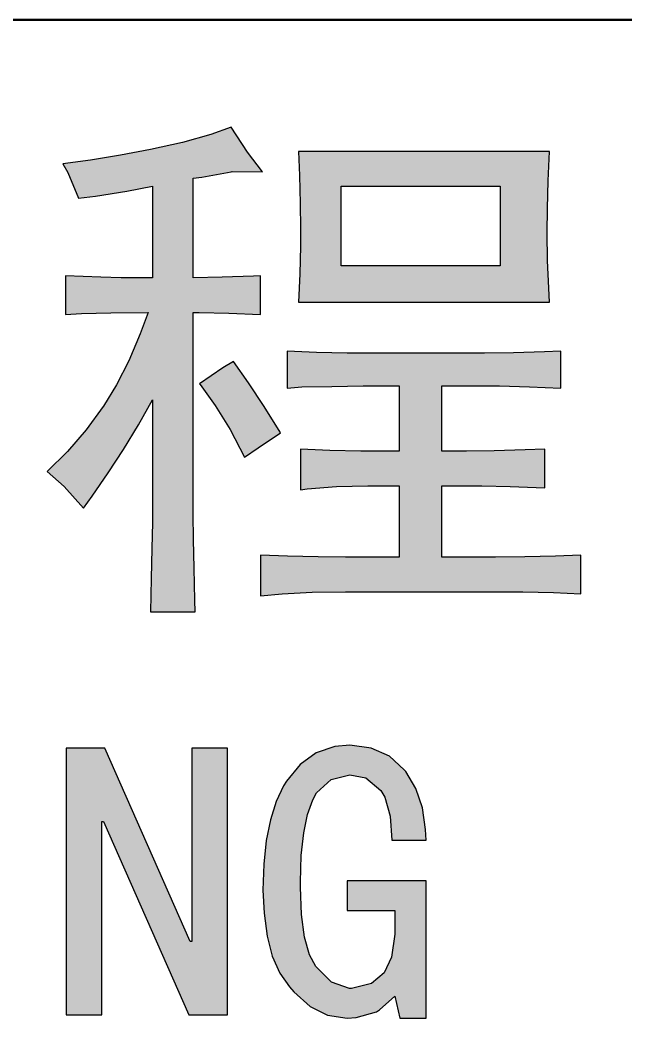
# Model space of a CAD drawing. Extents: x 0 to 420, y 0 to 297.
# Drawn here: x 374.75 to 381.28, y 36.21 to 47 of the extents above; entities that cross this region are included whole.
import ezdxf

# ---------------------------------------------------------------- set-up
doc = ezdxf.new("R2010")
doc.units = 0

msp = doc.modelspace()

# ---------------------------------------------------------------- linework, layer by layer
at = {"color": 7, "lineweight": 50}
msp.add_line((415, 47), (235, 47), dxfattribs=at)
at = {"color": 154, "lineweight": 25, "ltscale": 0.007957}
msp.add_line((376.808, 45.762), (376.503, 45.674), dxfattribs=at)
at = {"color": 154, "lineweight": 25, "ltscale": 0.005798}
msp.add_line((377.026, 45.843), (376.808, 45.762), dxfattribs=at)
at = {"color": 154, "lineweight": 25, "ltscale": 0.008123}
msp.add_line((377.203, 45.571), (377.026, 45.843), dxfattribs=at)
at = {"color": 154, "lineweight": 25, "ltscale": 0.00885}
msp.add_line((376.503, 45.674), (376.156, 45.6), dxfattribs=at)
at = {"color": 154, "lineweight": 25, "ltscale": 0.008206}
msp.add_line((375.832, 45.538), (375.508, 45.486), dxfattribs=at)
at = {"color": 154, "lineweight": 25, "ltscale": 0.008254}
msp.add_line((376.156, 45.6), (375.832, 45.538), dxfattribs=at)
at = {"color": 154, "lineweight": 25, "ltscale": 0.006704}
msp.add_line((377.365, 45.357), (377.203, 45.571), dxfattribs=at)
at = {"color": 154, "lineweight": 25, "ltscale": 0.067778}
for p, q in [((380.466, 45.578), (377.755, 45.578)), ((377.755, 43.95), (380.466, 43.95))]:
    msp.add_line(p, q, dxfattribs=at)
at = {"color": 154, "lineweight": 25, "ltscale": 0.006452}
msp.add_line((377.755, 45.578), (377.766, 45.32), dxfattribs=at)
at = {"color": 154, "lineweight": 25, "ltscale": 0.007928}
for p, q in [((380.451, 45.261), (380.466, 45.578)), ((378.094, 42.348), (377.777, 42.362))]:
    msp.add_line(p, q, dxfattribs=at)
at = {"color": 154, "lineweight": 25, "ltscale": 0.007528}
msp.add_line((375.508, 45.486), (375.21, 45.445), dxfattribs=at)
at = {"color": 154, "lineweight": 25, "ltscale": 0.002639}
msp.add_line((375.21, 45.445), (375.261, 45.353), dxfattribs=at)
at = {"color": 154, "lineweight": 25, "ltscale": 0.007594}
msp.add_line((375.261, 45.353), (375.379, 45.073), dxfattribs=at)
at = {"color": 154, "lineweight": 25, "ltscale": 0.008039}
msp.add_line((376.709, 45.302), (377.026, 45.357), dxfattribs=at)
at = {"color": 154, "lineweight": 25, "ltscale": 0.000379841}
msp.add_line((377.026, 45.357), (377.04, 45.361), dxfattribs=at)
at = {"color": 154, "lineweight": 25, "ltscale": 0.008104}
msp.add_line((377.04, 45.361), (377.365, 45.357), dxfattribs=at)
at = {"color": 154, "lineweight": 25, "ltscale": 0.007554}
msp.add_line((377.766, 45.32), (377.773, 45.018), dxfattribs=at)
at = {"color": 154, "lineweight": 25, "ltscale": 0.007116}
msp.add_line((375.899, 45.151), (376.178, 45.202), dxfattribs=at)
at = {"color": 154, "lineweight": 25, "ltscale": 0.024772}
msp.add_line((376.178, 45.202), (376.178, 44.211), dxfattribs=at)
at = {"color": 154, "lineweight": 25, "ltscale": 0.002319}
msp.add_line((376.617, 45.291), (376.709, 45.302), dxfattribs=at)
at = {"color": 154, "lineweight": 25, "ltscale": 0.026982}
msp.add_line((376.617, 44.211), (376.617, 45.291), dxfattribs=at)
at = {"color": 154, "lineweight": 25, "ltscale": 0.021457}
for p, q in [((378.216, 44.344), (378.216, 45.202)), ((379.932, 45.202), (379.932, 44.344))]:
    msp.add_line(p, q, dxfattribs=at)
at = {"color": 154, "lineweight": 25, "ltscale": 0.042914}
for p, q in [((378.216, 45.202), (379.932, 45.202)), ((379.932, 44.344), (378.216, 44.344))]:
    msp.add_line(p, q, dxfattribs=at)
at = {"color": 154, "lineweight": 25, "ltscale": 0.007462}
for p, q in [((380.444, 44.963), (380.451, 45.261)), ((377.777, 44.554), (377.77, 44.256))]:
    msp.add_line(p, q, dxfattribs=at)
at = {"color": 154, "lineweight": 25, "ltscale": 0.004546}
msp.add_line((375.379, 45.073), (375.56, 45.096), dxfattribs=at)
at = {"color": 154, "lineweight": 25, "ltscale": 0.008584}
msp.add_line((375.56, 45.096), (375.899, 45.151), dxfattribs=at)
at = {"color": 154, "lineweight": 25, "ltscale": 0.006907}
msp.add_line((377.773, 45.018), (377.777, 44.742), dxfattribs=at)
at = {"color": 154, "lineweight": 25, "ltscale": 0.006631}
msp.add_line((380.44, 44.698), (380.444, 44.963), dxfattribs=at)
at = {"color": 154, "lineweight": 25, "ltscale": 0.004697}
msp.add_line((377.777, 44.742), (377.777, 44.554), dxfattribs=at)
at = {"color": 154, "lineweight": 25, "ltscale": 0.00746}
for p, q in [((380.444, 44.399), (380.44, 44.698)), ((379.869, 42.344), (379.571, 42.34))]:
    msp.add_line(p, q, dxfattribs=at)
at = {"color": 154, "lineweight": 25, "ltscale": 0.007468}
msp.add_line((380.459, 44.101), (380.444, 44.399), dxfattribs=at)
at = {"color": 154, "lineweight": 25, "ltscale": 0.010406}
for p, q in [((375.236, 44.234), (375.236, 43.817)), ((377.343, 43.817), (377.343, 44.234))]:
    msp.add_line(p, q, dxfattribs=at)
at = {"color": 154, "lineweight": 25, "ltscale": 0.009584}
msp.add_line((375.619, 44.219), (375.236, 44.234), dxfattribs=at)
at = {"color": 154, "lineweight": 25, "ltscale": 0.008477}
msp.add_line((377.269, 44.23), (376.93, 44.219), dxfattribs=at)
at = {"color": 154, "lineweight": 25, "ltscale": 0.001844}
msp.add_line((377.343, 44.234), (377.269, 44.23), dxfattribs=at)
at = {"color": 154, "lineweight": 25, "ltscale": 0.007652}
msp.add_line((377.77, 44.256), (377.755, 43.95), dxfattribs=at)
at = {"color": 154, "lineweight": 25, "ltscale": 0.005529}
msp.add_line((375.84, 44.211), (375.619, 44.219), dxfattribs=at)
at = {"color": 154, "lineweight": 25, "ltscale": 0.008472}
for p, q in [((376.178, 44.211), (375.84, 44.211)), ((378.116, 43.04), (378.455, 43.044)), ((378.842, 42.34), (378.503, 42.34)), ((378.503, 41.964), (378.842, 41.964)), ((379.302, 41.964), (379.641, 41.964))]:
    msp.add_line(p, q, dxfattribs=at)
at = {"color": 154, "lineweight": 25, "ltscale": 0.00783}
for p, q in [((376.93, 44.219), (376.617, 44.211)), ((376.628, 41.073), (376.621, 41.386))]:
    msp.add_line(p, q, dxfattribs=at)
at = {"color": 154, "lineweight": 25, "ltscale": 0.00378}
msp.add_line((380.466, 43.95), (380.459, 44.101), dxfattribs=at)
at = {"color": 154, "lineweight": 25, "ltscale": 0.004429}
msp.add_line((375.236, 43.817), (375.412, 43.828), dxfattribs=at)
at = {"color": 154, "lineweight": 25, "ltscale": 0.007921}
for p, q in [((375.412, 43.828), (375.729, 43.836)), ((380.079, 43.401), (379.763, 43.397))]:
    msp.add_line(p, q, dxfattribs=at)
at = {"color": 154, "lineweight": 25, "ltscale": 0.010038}
msp.add_line((375.729, 43.836), (376.131, 43.839), dxfattribs=at)
at = {"color": 154, "lineweight": 25, "ltscale": 0.006176}
msp.add_line((376.131, 43.839), (376.046, 43.607), dxfattribs=at)
at = {"color": 154, "lineweight": 25, "ltscale": 0.001658}
msp.add_line((376.617, 43.839), (376.683, 43.839), dxfattribs=at)
at = {"color": 154, "lineweight": 25, "ltscale": 0.048531}
msp.add_line((376.617, 41.898), (376.617, 43.839), dxfattribs=at)
at = {"color": 154, "lineweight": 25, "ltscale": 0.008014}
msp.add_line((376.683, 43.839), (377.004, 43.832), dxfattribs=at)
at = {"color": 154, "lineweight": 25, "ltscale": 0.00848}
for p, q in [((377.004, 43.832), (377.343, 43.817)), ((380.249, 43.036), (380.588, 43.022))]:
    msp.add_line(p, q, dxfattribs=at)
at = {"color": 154, "lineweight": 25, "ltscale": 0.00792}
for p, q in [((376.046, 43.607), (375.921, 43.316)), ((380.201, 41.198), (379.884, 41.195))]:
    msp.add_line(p, q, dxfattribs=at)
at = {"color": 154, "lineweight": 25, "ltscale": 0.009946}
for p, q in [((377.634, 43.419), (377.634, 43.022)), ((380.588, 43.022), (380.588, 43.419))]:
    msp.add_line(p, q, dxfattribs=at)
at = {"color": 154, "lineweight": 25, "ltscale": 0.007929}
msp.add_line((377.95, 43.405), (377.634, 43.419), dxfattribs=at)
at = {"color": 154, "lineweight": 25, "ltscale": 0.00829}
for p, q in [((378.282, 43.397), (377.95, 43.405)), ((380.179, 40.819), (380.51, 40.812))]:
    msp.add_line(p, q, dxfattribs=at)
at = {"color": 154, "lineweight": 25, "ltscale": 0.004328}
msp.add_line((378.455, 43.397), (378.282, 43.397), dxfattribs=at)
at = {"color": 154, "lineweight": 25, "ltscale": 0.032692}
msp.add_line((379.763, 43.397), (378.455, 43.397), dxfattribs=at)
at = {"color": 154, "lineweight": 25, "ltscale": 0.008292}
msp.add_line((380.411, 43.412), (380.079, 43.401), dxfattribs=at)
at = {"color": 154, "lineweight": 25, "ltscale": 0.004424}
msp.add_line((380.588, 43.419), (380.411, 43.412), dxfattribs=at)
at = {"color": 154, "lineweight": 25, "ltscale": 0.007331}
msp.add_line((375.921, 43.316), (375.788, 43.055), dxfattribs=at)
at = {"color": 154, "lineweight": 25, "ltscale": 0.003348}
msp.add_line((377.052, 43.309), (376.937, 43.239), dxfattribs=at)
at = {"color": 154, "lineweight": 25, "ltscale": 0.007077}
msp.add_line((377.214, 43.077), (377.052, 43.309), dxfattribs=at)
at = {"color": 154, "lineweight": 25, "ltscale": 0.007612}
for p, q in [((376.937, 43.239), (376.687, 43.066)), ((375.527, 41.854), (375.7, 42.104))]:
    msp.add_line(p, q, dxfattribs=at)
at = {"color": 154, "lineweight": 25, "ltscale": 0.006697}
msp.add_line((375.788, 43.055), (375.648, 42.826), dxfattribs=at)
at = {"color": 154, "lineweight": 25, "ltscale": 0.000260299}
msp.add_line((376.687, 43.066), (376.694, 43.059), dxfattribs=at)
at = {"color": 154, "lineweight": 25, "ltscale": 0.006926}
msp.add_line((376.694, 43.059), (376.856, 42.834), dxfattribs=at)
at = {"color": 154, "lineweight": 25, "ltscale": 0.007637}
msp.add_line((377.383, 42.823), (377.214, 43.077), dxfattribs=at)
at = {"color": 154, "lineweight": 25, "ltscale": 0.009669}
msp.add_line((378.455, 43.044), (378.842, 43.044), dxfattribs=at)
at = {"color": 154, "lineweight": 25, "ltscale": 0.017589}
for p, q in [((378.842, 43.044), (378.842, 42.34)), ((379.302, 42.34), (379.302, 43.044))]:
    msp.add_line(p, q, dxfattribs=at)
at = {"color": 154, "lineweight": 25, "ltscale": 0.011511}
msp.add_line((379.302, 43.044), (379.763, 43.044), dxfattribs=at)
at = {"color": 154, "lineweight": 25, "ltscale": 0.004052}
msp.add_line((379.763, 43.044), (379.925, 43.044), dxfattribs=at)
at = {"color": 154, "lineweight": 25, "ltscale": 0.008106}
for p, q in [((379.925, 43.044), (380.249, 43.036)), ((377.792, 43.033), (378.116, 43.04)), ((376.171, 41.287), (376.164, 40.963))]:
    msp.add_line(p, q, dxfattribs=at)
at = {"color": 154, "lineweight": 25, "ltscale": 0.00397}
msp.add_line((377.634, 43.022), (377.792, 43.033), dxfattribs=at)
at = {"color": 154, "lineweight": 25, "ltscale": 0.00771}
msp.add_line((376.027, 42.624), (376.178, 42.893), dxfattribs=at)
at = {"color": 154, "lineweight": 25, "ltscale": 0.025417}
msp.add_line((376.178, 42.893), (376.178, 41.876), dxfattribs=at)
at = {"color": 154, "lineweight": 25, "ltscale": 0.007644}
msp.add_line((376.856, 42.834), (377.015, 42.572), dxfattribs=at)
at = {"color": 154, "lineweight": 25, "ltscale": 0.007847}
msp.add_line((375.644, 42.823), (375.46, 42.569), dxfattribs=at)
at = {"color": 154, "lineweight": 25, "ltscale": 0.000130352}
msp.add_line((375.648, 42.826), (375.644, 42.823), dxfattribs=at)
at = {"color": 154, "lineweight": 25, "ltscale": 0.008229}
msp.add_line((377.556, 42.543), (377.383, 42.823), dxfattribs=at)
at = {"color": 154, "lineweight": 25, "ltscale": 0.007771}
msp.add_line((375.865, 42.359), (376.027, 42.624), dxfattribs=at)
at = {"color": 154, "lineweight": 25, "ltscale": 0.007702}
msp.add_line((375.46, 42.569), (375.258, 42.337), dxfattribs=at)
at = {"color": 154, "lineweight": 25, "ltscale": 0.008445}
msp.add_line((377.015, 42.572), (377.173, 42.274), dxfattribs=at)
at = {"color": 154, "lineweight": 25, "ltscale": 0.007228}
msp.add_line((377.32, 42.377), (377.56, 42.539), dxfattribs=at)
at = {"color": 154, "lineweight": 25, "ltscale": 0.00012988}
msp.add_line((377.56, 42.539), (377.556, 42.543), dxfattribs=at)
at = {"color": 154, "lineweight": 25, "ltscale": 0.007684}
msp.add_line((375.258, 42.337), (375.04, 42.119), dxfattribs=at)
at = {"color": 154, "lineweight": 25, "ltscale": 0.007586}
msp.add_line((375.7, 42.104), (375.865, 42.359), dxfattribs=at)
at = {"color": 154, "lineweight": 25, "ltscale": 0.004497}
msp.add_line((377.173, 42.274), (377.32, 42.377), dxfattribs=at)
at = {"color": 154, "lineweight": 25, "ltscale": 0.011051}
for p, q in [((377.777, 42.362), (377.777, 41.92)), ((377.343, 41.217), (377.343, 40.775))]:
    msp.add_line(p, q, dxfattribs=at)
at = {"color": 154, "lineweight": 25, "ltscale": 0.008383}
msp.add_line((378.429, 42.34), (378.094, 42.348), dxfattribs=at)
at = {"color": 154, "lineweight": 25, "ltscale": 0.001842}
msp.add_line((378.503, 42.34), (378.429, 42.34), dxfattribs=at)
at = {"color": 154, "lineweight": 25, "ltscale": 0.006723}
msp.add_line((379.571, 42.34), (379.302, 42.34), dxfattribs=at)
at = {"color": 154, "lineweight": 25, "ltscale": 0.008385}
msp.add_line((380.205, 42.355), (379.869, 42.344), dxfattribs=at)
at = {"color": 154, "lineweight": 25, "ltscale": 0.005345}
msp.add_line((380.418, 42.362), (380.205, 42.355), dxfattribs=at)
at = {"color": 154, "lineweight": 25, "ltscale": 0.010498}
for p, q in [((380.418, 41.942), (380.418, 42.362)), ((380.805, 40.797), (380.805, 41.217))]:
    msp.add_line(p, q, dxfattribs=at)
at = {"color": 154, "lineweight": 25, "ltscale": 0.006133}
msp.add_line((375.04, 42.119), (375.224, 41.957), dxfattribs=at)
at = {"color": 154, "lineweight": 25, "ltscale": 0.008474}
msp.add_line((378.164, 41.957), (378.503, 41.964), dxfattribs=at)
at = {"color": 154, "lineweight": 25, "ltscale": 0.019247}
for p, q in [((378.842, 41.964), (378.842, 41.195)), ((379.302, 41.195), (379.302, 41.964))]:
    msp.add_line(p, q, dxfattribs=at)
at = {"color": 154, "lineweight": 25, "ltscale": 0.002394}
msp.add_line((379.641, 41.964), (379.737, 41.964), dxfattribs=at)
at = {"color": 154, "lineweight": 25, "ltscale": 0.007646}
msp.add_line((379.737, 41.964), (380.043, 41.957), dxfattribs=at)
at = {"color": 154, "lineweight": 25, "ltscale": 0.007762}
msp.add_line((375.224, 41.957), (375.431, 41.725), dxfattribs=at)
at = {"color": 154, "lineweight": 25, "ltscale": 0.001473}
msp.add_line((376.178, 41.876), (376.178, 41.817), dxfattribs=at)
at = {"color": 154, "lineweight": 25, "ltscale": 0.005986}
msp.add_line((376.617, 41.659), (376.617, 41.898), dxfattribs=at)
at = {"color": 154, "lineweight": 25, "ltscale": 0.001771}
msp.add_line((377.777, 41.92), (377.847, 41.931), dxfattribs=at)
at = {"color": 154, "lineweight": 25, "ltscale": 0.007946}
msp.add_line((377.847, 41.931), (378.164, 41.957), dxfattribs=at)
at = {"color": 154, "lineweight": 25, "ltscale": 0.009401}
msp.add_line((380.043, 41.957), (380.418, 41.942), dxfattribs=at)
at = {"color": 154, "lineweight": 25, "ltscale": 0.004015}
msp.add_line((375.431, 41.725), (375.527, 41.854), dxfattribs=at)
at = {"color": 154, "lineweight": 25, "ltscale": 0.00617}
msp.add_line((376.178, 41.817), (376.178, 41.57), dxfattribs=at)
at = {"color": 154, "lineweight": 25, "ltscale": 0.006815}
msp.add_line((376.621, 41.386), (376.617, 41.659), dxfattribs=at)
at = {"color": 154, "lineweight": 25, "ltscale": 0.007093}
msp.add_line((376.178, 41.57), (376.171, 41.287), dxfattribs=at)
at = {"color": 154, "lineweight": 25, "ltscale": 0.007372}
msp.add_line((377.637, 41.206), (377.343, 41.217), dxfattribs=at)
at = {"color": 154, "lineweight": 25, "ltscale": 0.00682}
msp.add_line((380.805, 41.217), (380.533, 41.206), dxfattribs=at)
at = {"color": 154, "lineweight": 25, "ltscale": 0.008291}
for p, q in [((377.969, 41.198), (377.637, 41.206)), ((380.533, 41.206), (380.201, 41.198))]:
    msp.add_line(p, q, dxfattribs=at)
at = {"color": 154, "lineweight": 25, "ltscale": 0.007368}
msp.add_line((378.263, 41.195), (377.969, 41.198), dxfattribs=at)
at = {"color": 154, "lineweight": 25, "ltscale": 0.014458}
msp.add_line((378.842, 41.195), (378.263, 41.195), dxfattribs=at)
at = {"color": 154, "lineweight": 25, "ltscale": 0.014551}
msp.add_line((379.884, 41.195), (379.302, 41.195), dxfattribs=at)
at = {"color": 154, "lineweight": 25, "ltscale": 0.008566}
msp.add_line((376.635, 40.73), (376.628, 41.073), dxfattribs=at)
at = {"color": 154, "lineweight": 25, "ltscale": 0.009027}
msp.add_line((376.164, 40.963), (376.156, 40.602), dxfattribs=at)
at = {"color": 154, "lineweight": 25, "ltscale": 0.00592}
msp.add_line((377.343, 40.775), (377.578, 40.797), dxfattribs=at)
at = {"color": 154, "lineweight": 25, "ltscale": 0.008117}
msp.add_line((377.578, 40.797), (377.902, 40.815), dxfattribs=at)
at = {"color": 154, "lineweight": 25, "ltscale": 0.009025}
msp.add_line((377.902, 40.815), (378.263, 40.819), dxfattribs=at)
at = {"color": 154, "lineweight": 25, "ltscale": 0.04052}
msp.add_line((378.263, 40.819), (379.884, 40.819), dxfattribs=at)
at = {"color": 154, "lineweight": 25, "ltscale": 0.007367}
msp.add_line((379.884, 40.819), (380.179, 40.819), dxfattribs=at)
at = {"color": 154, "lineweight": 25, "ltscale": 0.007377}
msp.add_line((380.51, 40.812), (380.805, 40.797), dxfattribs=at)
at = {"color": 154, "lineweight": 25, "ltscale": 0.003224}
msp.add_line((376.639, 40.602), (376.635, 40.73), dxfattribs=at)
at = {"color": 154, "lineweight": 25, "ltscale": 0.012064}
msp.add_line((376.156, 40.602), (376.639, 40.602), dxfattribs=at)
at = {"color": 154, "lineweight": 25, "ltscale": 0.004086}
msp.add_line((378.311, 39.16), (378.148, 39.146), dxfattribs=at)
at = {"color": 154, "lineweight": 25, "ltscale": 0.005788}
msp.add_line((378.54, 39.131), (378.311, 39.16), dxfattribs=at)
at = {"color": 154, "lineweight": 25, "ltscale": 0.010467}
for p, q in [((375.662, 39.128), (375.243, 39.128)), ((376.569, 36.247), (376.988, 36.247))]:
    msp.add_line(p, q, dxfattribs=at)
at = {"color": 154, "lineweight": 25, "ltscale": 0.072032}
for p, q in [((375.243, 39.128), (375.243, 36.247)), ((376.988, 36.247), (376.988, 39.128))]:
    msp.add_line(p, q, dxfattribs=at)
at = {"color": 154, "lineweight": 25, "ltscale": 0.057115}
msp.add_line((376.584, 37.038), (375.662, 39.128), dxfattribs=at)
at = {"color": 154, "lineweight": 25, "ltscale": 0.009667}
for p, q in [((376.988, 39.128), (376.601, 39.128)), ((375.243, 36.247), (375.63, 36.247))]:
    msp.add_line(p, q, dxfattribs=at)
at = {"color": 154, "lineweight": 25, "ltscale": 0.052261}
msp.add_line((376.601, 39.128), (376.601, 37.038), dxfattribs=at)
at = {"color": 154, "lineweight": 25, "ltscale": 0.005365}
msp.add_line((377.947, 39.079), (377.773, 38.954), dxfattribs=at)
at = {"color": 154, "lineweight": 25, "ltscale": 0.005287}
msp.add_line((378.148, 39.146), (377.947, 39.079), dxfattribs=at)
at = {"color": 154, "lineweight": 25, "ltscale": 0.005402}
msp.add_line((378.738, 39.044), (378.54, 39.131), dxfattribs=at)
at = {"color": 154, "lineweight": 25, "ltscale": 0.005835}
msp.add_line((377.773, 38.954), (377.624, 38.774), dxfattribs=at)
at = {"color": 154, "lineweight": 25, "ltscale": 0.005452}
msp.add_line((378.898, 38.896), (378.738, 39.044), dxfattribs=at)
at = {"color": 154, "lineweight": 25, "ltscale": 0.005236}
msp.add_line((378.107, 38.791), (378.311, 38.841), dxfattribs=at)
at = {"color": 154, "lineweight": 25, "ltscale": 0.004362}
msp.add_line((378.311, 38.841), (378.482, 38.809), dxfattribs=at)
at = {"color": 154, "lineweight": 25, "ltscale": 0.000670305}
msp.add_line((378.915, 38.876), (378.898, 38.896), dxfattribs=at)
at = {"color": 154, "lineweight": 25, "ltscale": 0.005248}
msp.add_line((379.023, 38.695), (378.915, 38.876), dxfattribs=at)
at = {"color": 154, "lineweight": 25, "ltscale": 0.001533}
msp.add_line((377.624, 38.774), (377.592, 38.721), dxfattribs=at)
at = {"color": 154, "lineweight": 25, "ltscale": 0.005349}
msp.add_line((377.95, 38.646), (378.107, 38.791), dxfattribs=at)
at = {"color": 154, "lineweight": 25, "ltscale": 0.005315}
msp.add_line((378.482, 38.809), (378.645, 38.672), dxfattribs=at)
at = {"color": 154, "lineweight": 25, "ltscale": 0.00465}
msp.add_line((377.592, 38.721), (377.514, 38.553), dxfattribs=at)
at = {"color": 154, "lineweight": 25, "ltscale": 0.002146}
msp.add_line((377.909, 38.57), (377.95, 38.646), dxfattribs=at)
at = {"color": 154, "lineweight": 25, "ltscale": 0.002082}
msp.add_line((378.645, 38.672), (378.686, 38.599), dxfattribs=at)
at = {"color": 154, "lineweight": 25, "ltscale": 0.005516}
msp.add_line((379.093, 38.486), (379.023, 38.695), dxfattribs=at)
at = {"color": 154, "lineweight": 25, "ltscale": 0.005173}
msp.add_line((377.514, 38.553), (377.453, 38.355), dxfattribs=at)
at = {"color": 154, "lineweight": 25, "ltscale": 0.004185}
msp.add_line((377.851, 38.413), (377.909, 38.57), dxfattribs=at)
at = {"color": 154, "lineweight": 25, "ltscale": 0.005292}
msp.add_line((378.686, 38.599), (378.744, 38.396), dxfattribs=at)
at = {"color": 154, "lineweight": 25, "ltscale": 0.005118}
msp.add_line((377.811, 38.213), (377.851, 38.413), dxfattribs=at)
at = {"color": 154, "lineweight": 25, "ltscale": 0.005952}
msp.add_line((379.128, 38.25), (379.093, 38.486), dxfattribs=at)
at = {"color": 154, "lineweight": 25, "ltscale": 0.052189}
msp.add_line((375.63, 36.247), (375.63, 38.335), dxfattribs=at)
at = {"color": 154, "lineweight": 25, "ltscale": 0.000436401}
for p, q in [((375.63, 38.335), (375.647, 38.335)), ((376.601, 37.038), (376.584, 37.038))]:
    msp.add_line(p, q, dxfattribs=at)
at = {"color": 154, "lineweight": 25, "ltscale": 0.057049}
msp.add_line((375.647, 38.335), (376.569, 36.247), dxfattribs=at)
at = {"color": 154, "lineweight": 25, "ltscale": 0.005716}
msp.add_line((377.453, 38.355), (377.406, 38.131), dxfattribs=at)
at = {"color": 154, "lineweight": 25, "ltscale": 0.006561}
msp.add_line((378.744, 38.396), (378.764, 38.134), dxfattribs=at)
at = {"color": 154, "lineweight": 25, "ltscale": 0.006141}
msp.add_line((377.784, 37.968), (377.811, 38.213), dxfattribs=at)
at = {"color": 154, "lineweight": 25, "ltscale": 0.002911}
msp.add_line((379.133, 38.134), (379.128, 38.25), dxfattribs=at)
at = {"color": 154, "lineweight": 25, "ltscale": 0.00643}
msp.add_line((377.406, 38.131), (377.38, 37.875), dxfattribs=at)
at = {"color": 154, "lineweight": 25, "ltscale": 0.009231}
msp.add_line((378.764, 38.134), (379.133, 38.134), dxfattribs=at)
at = {"color": 154, "lineweight": 25, "ltscale": 0.007054}
msp.add_line((377.38, 37.875), (377.371, 37.593), dxfattribs=at)
at = {"color": 154, "lineweight": 25, "ltscale": 0.007199}
msp.add_line((377.776, 37.681), (377.784, 37.968), dxfattribs=at)
at = {"color": 154, "lineweight": 25, "ltscale": 0.001308}
msp.add_line((377.776, 37.628), (377.776, 37.681), dxfattribs=at)
at = {"color": 154, "lineweight": 25, "ltscale": 0.02137}
msp.add_line((379.133, 37.695), (378.279, 37.695), dxfattribs=at)
at = {"color": 154, "lineweight": 25, "ltscale": 0.007996}
msp.add_line((378.279, 37.695), (378.279, 37.375), dxfattribs=at)
at = {"color": 154, "lineweight": 25, "ltscale": 0.03707}
msp.add_line((379.133, 36.212), (379.133, 37.695), dxfattribs=at)
at = {"color": 154, "lineweight": 25, "ltscale": 0.006185}
msp.add_line((377.371, 37.593), (377.383, 37.346), dxfattribs=at)
at = {"color": 154, "lineweight": 25, "ltscale": 0.00742}
msp.add_line((377.787, 37.332), (377.776, 37.628), dxfattribs=at)
at = {"color": 154, "lineweight": 25, "ltscale": 0.006302}
msp.add_line((377.383, 37.346), (377.415, 37.096), dxfattribs=at)
at = {"color": 154, "lineweight": 25, "ltscale": 0.006158}
msp.add_line((377.819, 37.087), (377.787, 37.332), dxfattribs=at)
at = {"color": 154, "lineweight": 25, "ltscale": 0.012939}
msp.add_line((378.279, 37.375), (378.796, 37.375), dxfattribs=at)
at = {"color": 154, "lineweight": 25, "ltscale": 0.004652}
msp.add_line((378.796, 37.375), (378.796, 37.189), dxfattribs=at)
at = {"color": 154, "lineweight": 25, "ltscale": 0.00624}
msp.add_line((378.796, 37.119), (378.761, 36.872), dxfattribs=at)
at = {"color": 154, "lineweight": 25, "ltscale": 0.001744}
msp.add_line((378.796, 37.189), (378.796, 37.119), dxfattribs=at)
at = {"color": 154, "lineweight": 25, "ltscale": 0.005553}
msp.add_line((377.415, 37.096), (377.47, 36.881), dxfattribs=at)
at = {"color": 154, "lineweight": 25, "ltscale": 0.004992}
msp.add_line((377.874, 36.896), (377.819, 37.087), dxfattribs=at)
at = {"color": 154, "lineweight": 25, "ltscale": 0.003609}
msp.add_line((377.941, 36.768), (377.874, 36.896), dxfattribs=at)
at = {"color": 154, "lineweight": 25, "ltscale": 0.005011}
msp.add_line((377.47, 36.881), (377.552, 36.698), dxfattribs=at)
at = {"color": 154, "lineweight": 25, "ltscale": 0.004747}
msp.add_line((378.761, 36.872), (378.68, 36.701), dxfattribs=at)
at = {"color": 154, "lineweight": 25, "ltscale": 0.004537}
msp.add_line((377.552, 36.698), (377.656, 36.55), dxfattribs=at)
at = {"color": 154, "lineweight": 25, "ltscale": 0.006014}
msp.add_line((378.113, 36.599), (377.941, 36.768), dxfattribs=at)
at = {"color": 154, "lineweight": 25, "ltscale": 0.004486}
msp.add_line((378.68, 36.701), (378.543, 36.584), dxfattribs=at)
at = {"color": 154, "lineweight": 25, "ltscale": 0.00508}
msp.add_line((378.305, 36.532), (378.113, 36.599), dxfattribs=at)
at = {"color": 154, "lineweight": 25, "ltscale": 0.005536}
msp.add_line((378.543, 36.584), (378.328, 36.532), dxfattribs=at)
at = {"color": 154, "lineweight": 25, "ltscale": 0.001806}
msp.add_line((377.656, 36.55), (377.703, 36.494), dxfattribs=at)
at = {"color": 154, "lineweight": 25, "ltscale": 0.005921}
msp.add_line((377.703, 36.494), (377.88, 36.337), dxfattribs=at)
at = {"color": 154, "lineweight": 25, "ltscale": 0.00058136}
msp.add_line((378.328, 36.532), (378.305, 36.532), dxfattribs=at)
at = {"color": 154, "lineweight": 25, "ltscale": 0.00556}
msp.add_line((378.63, 36.3), (378.796, 36.448), dxfattribs=at)
at = {"color": 154, "lineweight": 25, "ltscale": 0.006031}
msp.add_line((378.796, 36.448), (378.848, 36.212), dxfattribs=at)
at = {"color": 154, "lineweight": 25, "ltscale": 0.005266}
msp.add_line((377.88, 36.337), (378.069, 36.244), dxfattribs=at)
at = {"color": 154, "lineweight": 25, "ltscale": 0.005661}
msp.add_line((378.377, 36.218), (378.596, 36.279), dxfattribs=at)
at = {"color": 154, "lineweight": 25, "ltscale": 0.00101}
msp.add_line((378.596, 36.279), (378.63, 36.3), dxfattribs=at)
at = {"color": 154, "lineweight": 25, "ltscale": 0.005294}
msp.add_line((378.069, 36.244), (378.279, 36.212), dxfattribs=at)
at = {"color": 154, "lineweight": 25, "ltscale": 0.002476}
msp.add_line((378.279, 36.212), (378.377, 36.218), dxfattribs=at)
at = {"color": 154, "lineweight": 25, "ltscale": 0.007123}
msp.add_line((378.848, 36.212), (379.133, 36.212), dxfattribs=at)
at = {"color": 154, "lineweight": 5}
for points in [[(376.503, 45.674), (376.617, 41.659), (376.808, 45.762), (376.617, 45.291)], [(376.617, 45.291), (376.709, 45.302), (376.808, 45.762), (377.026, 45.357)], [(376.808, 45.762), (377.026, 45.357), (377.026, 45.843), (377.04, 45.361)], [(377.026, 45.843), (377.04, 45.361), (377.203, 45.571), (377.365, 45.357)], [(376.503, 45.674), (376.156, 45.6), (376.635, 40.73), (376.178, 45.202)], [(376.503, 45.674), (376.635, 40.73), (376.617, 41.659), (376.621, 41.386)], [(375.508, 45.486), (375.56, 45.096), (375.832, 45.538), (375.899, 45.151)], [(375.832, 45.538), (375.899, 45.151), (376.156, 45.6), (376.178, 45.202)], [(377.766, 45.32), (380.466, 45.578), (377.755, 45.578)], [(378.216, 45.202), (380.466, 45.578), (377.773, 45.018), (377.766, 45.32)], [(379.932, 45.202), (380.466, 45.578), (378.216, 45.202)], [(379.932, 45.202), (380.444, 44.963), (380.466, 45.578), (380.451, 45.261)], [(375.261, 45.353), (375.508, 45.486), (375.21, 45.445)], [(375.261, 45.353), (375.379, 45.073), (375.508, 45.486), (375.56, 45.096)], [(376.639, 40.602), (376.635, 40.73), (376.178, 44.211), (376.178, 45.202)], [(376.617, 41.659), (376.617, 41.898), (376.617, 45.291), (376.617, 43.839)], [(376.617, 45.291), (376.617, 43.839), (376.617, 44.211), (376.683, 43.839)], [(378.216, 45.202), (377.773, 45.018), (377.777, 44.742)], [(378.216, 44.344), (378.216, 45.202), (377.777, 44.554), (377.777, 44.742)], [(379.932, 45.202), (379.932, 44.344), (380.444, 44.399), (380.466, 43.95)], [(379.932, 45.202), (380.444, 44.399), (380.444, 44.963), (380.44, 44.698)], [(378.216, 44.344), (377.777, 44.554), (380.466, 43.95), (377.77, 44.256)], [(378.216, 44.344), (380.466, 43.95), (379.932, 44.344)], [(380.444, 44.399), (380.466, 43.95), (380.459, 44.101)], [(375.236, 44.234), (375.412, 43.828), (375.619, 44.219), (375.729, 43.836)], [(375.412, 43.828), (375.236, 44.234), (375.236, 43.817)], [(376.93, 44.219), (377.004, 43.832), (377.269, 44.23), (377.343, 43.817)], [(377.269, 44.23), (377.343, 43.817), (377.343, 44.234)], [(380.466, 43.95), (377.77, 44.256), (377.755, 43.95)], [(375.619, 44.219), (375.729, 43.836), (375.84, 44.211), (376.131, 43.839)], [(375.84, 44.211), (376.131, 43.839), (376.178, 44.211)], [(376.178, 44.211), (376.131, 43.839), (376.178, 42.893), (376.046, 43.607)], [(376.639, 40.602), (376.178, 44.211), (376.178, 41.876), (376.178, 42.893)], [(376.617, 44.211), (376.683, 43.839), (376.93, 44.219), (377.004, 43.832)], [(376.178, 42.893), (376.046, 43.607), (376.027, 42.624), (375.921, 43.316)], [(377.634, 43.419), (377.792, 43.033), (377.95, 43.405), (378.116, 43.04)], [(377.792, 43.033), (377.634, 43.419), (377.634, 43.022)], [(377.95, 43.405), (378.116, 43.04), (378.282, 43.397), (378.455, 43.044)], [(378.282, 43.397), (378.455, 43.044), (378.455, 43.397), (378.842, 43.044)], [(378.455, 43.397), (378.842, 43.044), (379.763, 43.397)], [(378.842, 43.044), (379.302, 43.044), (379.763, 43.397), (379.763, 43.044)], [(379.763, 43.397), (379.925, 43.044), (380.079, 43.401), (380.249, 43.036)], [(379.763, 43.397), (379.763, 43.044), (379.925, 43.044)], [(380.079, 43.401), (380.249, 43.036), (380.411, 43.412), (380.588, 43.022)], [(380.411, 43.412), (380.588, 43.022), (380.588, 43.419)], [(376.027, 42.624), (375.921, 43.316), (375.865, 42.359), (375.788, 43.055)], [(376.937, 43.239), (377.015, 42.572), (377.052, 43.309), (377.173, 42.274)], [(377.052, 43.309), (377.173, 42.274), (377.214, 43.077)], [(376.694, 43.059), (376.937, 43.239), (376.687, 43.066)], [(376.694, 43.059), (376.856, 42.834), (376.937, 43.239), (377.015, 42.572)], [(375.865, 42.359), (375.788, 43.055), (375.7, 42.104), (375.648, 42.826)], [(377.32, 42.377), (377.383, 42.823), (377.173, 42.274), (377.214, 43.077)], [(378.842, 42.34), (379.302, 41.195), (378.842, 43.044), (379.302, 43.044)], [(379.641, 41.964), (379.302, 42.34), (379.302, 41.964), (379.302, 43.044)], [(379.302, 41.964), (379.302, 43.044), (379.302, 41.195)], [(375.46, 42.569), (375.527, 41.854), (375.644, 42.823), (375.7, 42.104)], [(375.7, 42.104), (375.648, 42.826), (375.644, 42.823)], [(377.32, 42.377), (377.56, 42.539), (377.383, 42.823), (377.556, 42.543)], [(375.258, 42.337), (375.431, 41.725), (375.46, 42.569), (375.527, 41.854)], [(375.04, 42.119), (375.224, 41.957), (375.258, 42.337), (375.431, 41.725)], [(377.777, 42.362), (377.847, 41.931), (378.094, 42.348), (378.164, 41.957)], [(377.847, 41.931), (377.777, 42.362), (377.777, 41.92)], [(378.094, 42.348), (378.164, 41.957), (378.429, 42.34), (378.503, 41.964)], [(378.429, 42.34), (378.503, 41.964), (378.503, 42.34), (378.842, 41.964)], [(378.503, 42.34), (378.842, 41.964), (378.842, 42.34), (379.302, 41.195)], [(379.869, 42.344), (379.571, 42.34), (379.641, 41.964), (379.302, 42.34)], [(379.641, 41.964), (379.737, 41.964), (379.869, 42.344), (380.043, 41.957)], [(379.869, 42.344), (380.043, 41.957), (380.205, 42.355), (380.418, 41.942)], [(380.205, 42.355), (380.418, 41.942), (380.418, 42.362)], [(378.842, 41.964), (378.842, 41.195), (379.302, 41.195), (379.884, 40.819)], [(376.639, 40.602), (376.178, 41.876), (376.178, 41.57), (376.178, 41.817)], [(376.639, 40.602), (376.178, 41.57), (376.164, 40.963), (376.171, 41.287)], [(376.621, 41.386), (376.635, 40.73), (376.628, 41.073)], [(377.343, 41.217), (377.578, 40.797), (377.637, 41.206), (377.902, 40.815)], [(377.578, 40.797), (377.343, 41.217), (377.343, 40.775)], [(380.533, 41.206), (380.805, 40.797), (380.805, 41.217)], [(377.637, 41.206), (377.902, 40.815), (377.969, 41.198), (378.263, 40.819)], [(377.969, 41.198), (378.263, 40.819), (378.263, 41.195), (379.884, 40.819)], [(378.263, 41.195), (379.884, 40.819), (378.842, 41.195)], [(379.302, 41.195), (379.884, 40.819), (379.884, 41.195), (380.179, 40.819)], [(379.884, 41.195), (380.179, 40.819), (380.201, 41.198), (380.51, 40.812)], [(380.201, 41.198), (380.51, 40.812), (380.533, 41.206), (380.805, 40.797)], [(376.639, 40.602), (376.164, 40.963), (376.156, 40.602)], [(378.148, 39.146), (378.311, 38.841), (378.311, 39.16), (378.482, 38.809)], [(378.311, 39.16), (378.482, 38.809), (378.54, 39.131), (378.645, 38.672)], [(375.662, 39.128), (375.243, 39.128), (375.647, 38.335), (375.63, 38.335)], [(375.243, 39.128), (375.243, 36.247), (375.63, 38.335), (375.63, 36.247)], [(375.662, 39.128), (375.647, 38.335), (376.584, 37.038), (376.569, 36.247)], [(376.988, 36.247), (376.988, 39.128), (376.601, 37.038), (376.601, 39.128)], [(377.947, 39.079), (377.773, 38.954), (377.851, 38.413), (377.811, 38.213)], [(377.947, 39.079), (377.851, 38.413), (377.95, 38.646), (377.909, 38.57)], [(377.947, 39.079), (377.95, 38.646), (378.148, 39.146)], [(377.95, 38.646), (378.107, 38.791), (378.148, 39.146), (378.311, 38.841)], [(378.54, 39.131), (378.645, 38.672), (378.738, 39.044)], [(377.656, 36.55), (377.703, 36.494), (377.624, 38.774), (377.773, 38.954)], [(377.703, 36.494), (377.776, 37.628), (377.773, 38.954), (377.776, 37.681)], [(377.773, 38.954), (377.776, 37.681), (377.784, 37.968)], [(377.811, 38.213), (377.773, 38.954), (377.784, 37.968)], [(378.645, 38.672), (378.686, 38.599), (378.738, 39.044), (378.744, 38.396)], [(378.738, 39.044), (378.744, 38.396), (378.898, 38.896), (378.764, 38.134)], [(379.133, 38.134), (378.898, 38.896), (378.764, 38.134)], [(379.133, 38.134), (379.023, 38.695), (378.898, 38.896), (378.915, 38.876)], [(377.656, 36.55), (377.624, 38.774), (377.552, 36.698), (377.592, 38.721)], [(377.514, 38.553), (377.552, 36.698), (377.592, 38.721)], [(379.133, 38.134), (379.128, 38.25), (379.023, 38.695), (379.093, 38.486)], [(377.453, 38.355), (377.47, 36.881), (377.514, 38.553), (377.552, 36.698)], [(377.406, 38.131), (377.415, 37.096), (377.453, 38.355), (377.47, 36.881)], [(377.38, 37.875), (377.383, 37.346), (377.406, 38.131), (377.415, 37.096)], [(377.383, 37.346), (377.38, 37.875), (377.371, 37.593)], [(378.279, 37.695), (378.279, 37.375), (379.133, 37.695), (378.796, 37.375)], [(378.848, 36.212), (379.133, 36.212), (378.796, 37.375), (379.133, 37.695)], [(377.88, 36.337), (377.787, 37.332), (377.703, 36.494), (377.776, 37.628)], [(377.874, 36.896), (377.819, 37.087), (377.88, 36.337), (377.787, 37.332)], [(378.848, 36.212), (378.796, 37.375), (378.796, 37.119), (378.796, 37.189)], [(378.68, 36.701), (378.796, 36.448), (378.761, 36.872), (378.796, 37.119)], [(378.848, 36.212), (378.796, 37.119), (378.796, 36.448)], [(376.988, 36.247), (376.601, 37.038), (376.569, 36.247), (376.584, 37.038)], [(377.874, 36.896), (377.88, 36.337), (377.941, 36.768), (378.069, 36.244)], [(377.941, 36.768), (378.069, 36.244), (378.113, 36.599), (378.279, 36.212)], [(378.543, 36.584), (378.596, 36.279), (378.68, 36.701)], [(378.596, 36.279), (378.63, 36.3), (378.68, 36.701), (378.796, 36.448)], [(378.113, 36.599), (378.279, 36.212), (378.305, 36.532), (378.377, 36.218)], [(378.543, 36.584), (378.328, 36.532), (378.596, 36.279), (378.377, 36.218)], [(378.305, 36.532), (378.377, 36.218), (378.328, 36.532)]]:
    msp.add_solid(points, dxfattribs=at)

doc.saveas('drawing.dxf')
